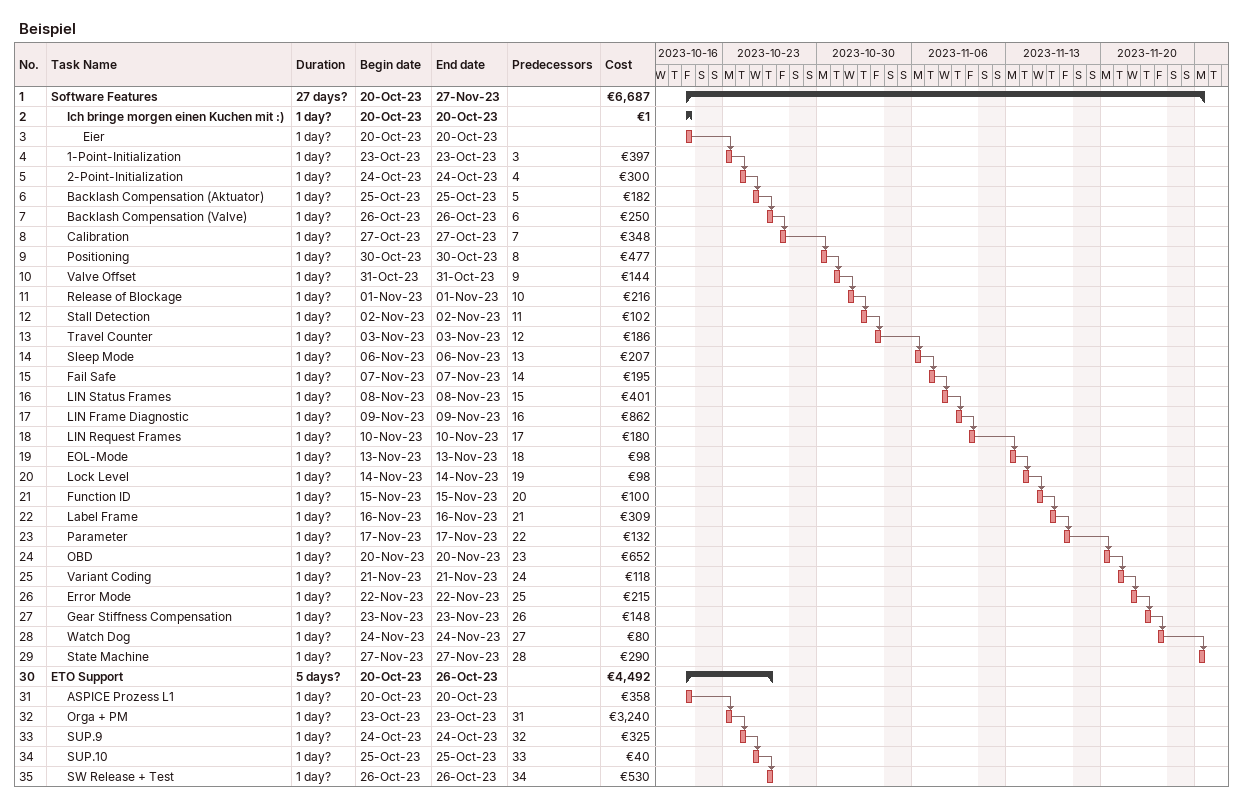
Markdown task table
Beispiel

| ID | Level | Task | Duration | Start | Finish | Predecessors | Cost (€) |
|---|---|---|---|---|---|---|---|
| 1 | 1 | **Software Features** | 27d? | 2023-10-20 | 2023-11-27 |  | 6687 |
| 2 | 2 | **Ich bringe morgen einen Kuchen mit :)** | 1d? | 2023-10-20 | 2023-10-20 |  | 1 |
| 3 | 3 | Eier | 1d? | 2023-10-20 | 2023-10-20 |  |  |
| 4 | 2 | 1-Point-Initialization | 1d? | 2023-10-23 | 2023-10-23 | 3 | 397 |
| 5 | 2 | 2-Point-Initialization | 1d? | 2023-10-24 | 2023-10-24 | 4 | 300 |
| 6 | 2 | Backlash Compensation (Aktuator) | 1d? | 2023-10-25 | 2023-10-25 | 5 | 182 |
| 7 | 2 | Backlash Compensation (Valve) | 1d? | 2023-10-26 | 2023-10-26 | 6 | 250 |
| 8 | 2 | Calibration | 1d? | 2023-10-27 | 2023-10-27 | 7 | 348 |
| 9 | 2 | Positioning | 1d? | 2023-10-30 | 2023-10-30 | 8 | 477 |
| 10 | 2 | Valve Offset | 1d? | 2023-10-31 | 2023-10-31 | 9 | 144 |
| 11 | 2 | Release of Blockage | 1d? | 2023-11-01 | 2023-11-01 | 10 | 216 |
| 12 | 2 | Stall Detection | 1d? | 2023-11-02 | 2023-11-02 | 11 | 102 |
| 13 | 2 | Travel Counter | 1d? | 2023-11-03 | 2023-11-03 | 12 | 186 |
| 14 | 2 | Sleep Mode | 1d? | 2023-11-06 | 2023-11-06 | 13 | 207 |
| 15 | 2 | Fail Safe | 1d? | 2023-11-07 | 2023-11-07 | 14 | 195 |
| 16 | 2 | LIN Status Frames | 1d? | 2023-11-08 | 2023-11-08 | 15 | 401 |
| 17 | 2 | LIN Frame Diagnostic | 1d? | 2023-11-09 | 2023-11-09 | 16 | 862 |
| 18 | 2 | LIN Request Frames | 1d? | 2023-11-10 | 2023-11-10 | 17 | 180 |
| 19 | 2 | EOL-Mode | 1d? | 2023-11-13 | 2023-11-13 | 18 | 98 |
| 20 | 2 | Lock Level | 1d? | 2023-11-14 | 2023-11-14 | 19 | 98 |
| 21 | 2 | Function ID | 1d? | 2023-11-15 | 2023-11-15 | 20 | 100 |
| 22 | 2 | Label Frame | 1d? | 2023-11-16 | 2023-11-16 | 21 | 309 |
| 23 | 2 | Parameter | 1d? | 2023-11-17 | 2023-11-17 | 22 | 132 |
| 24 | 2 | OBD | 1d? | 2023-11-20 | 2023-11-20 | 23 | 652 |
| 25 | 2 | Variant Coding | 1d? | 2023-11-21 | 2023-11-21 | 24 | 118 |
| 26 | 2 | Error Mode | 1d? | 2023-11-22 | 2023-11-22 | 25 | 215 |
| 27 | 2 | Gear Stiffness Compensation | 1d? | 2023-11-23 | 2023-11-23 | 26 | 148 |
| 28 | 2 | Watch Dog | 1d? | 2023-11-24 | 2023-11-24 | 27 | 80 |
| 29 | 2 | State Machine | 1d? | 2023-11-27 | 2023-11-27 | 28 | 290 |
| 30 | 1 | **ETO Support** | 5d? | 2023-10-20 | 2023-10-26 |  | 4492 |
| 31 | 2 | ASPICE Prozess L1 | 1d? | 2023-10-20 | 2023-10-20 |  | 358 |
| 32 | 2 | Orga + PM | 1d? | 2023-10-23 | 2023-10-23 | 31 | 3240 |
| 33 | 2 | SUP.9 | 1d? | 2023-10-24 | 2023-10-24 | 32 | 325 |
| 34 | 2 | SUP.10 | 1d? | 2023-10-25 | 2023-10-25 | 33 | 40 |
| 35 | 2 | SW Release + Test | 1d? | 2023-10-26 | 2023-10-26 | 34 | 530 |
